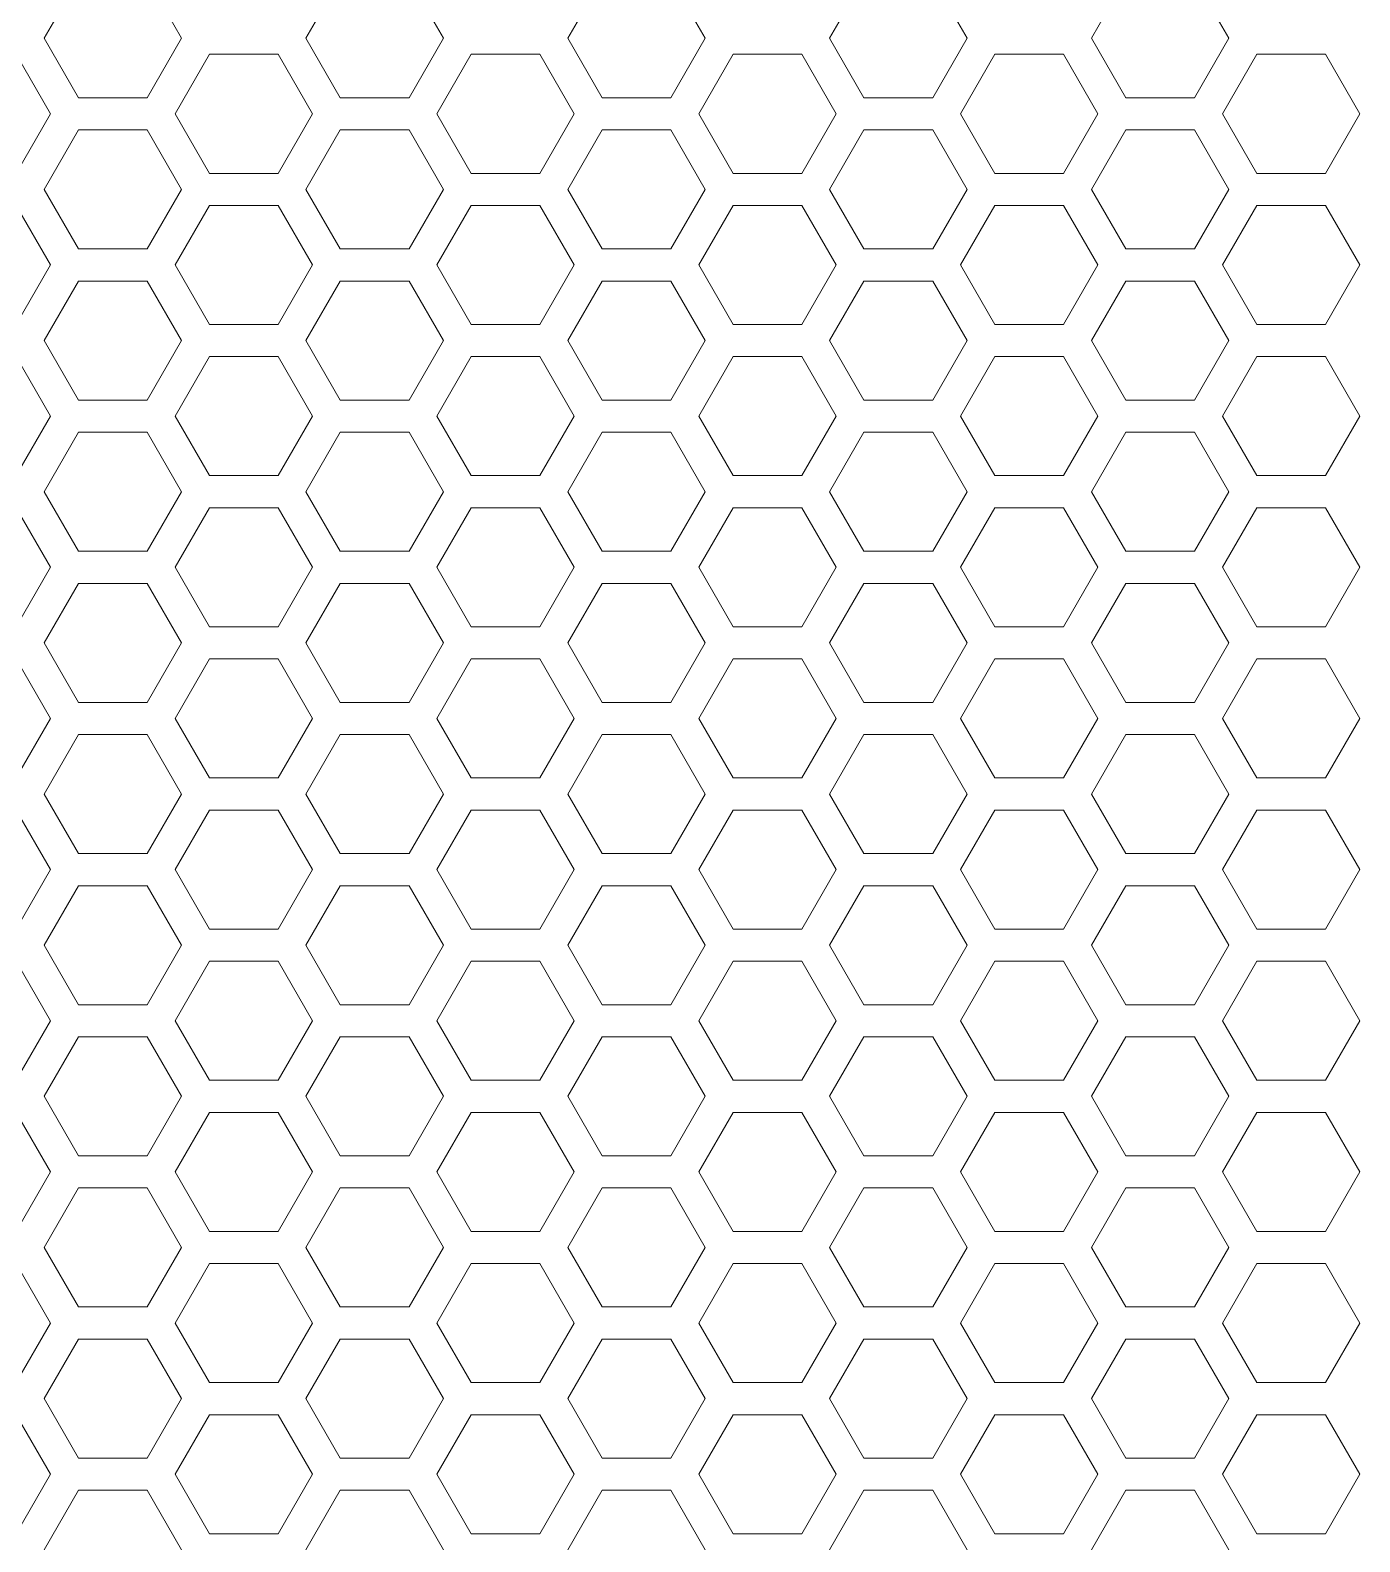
# Model space of a CAD drawing. Header units: millimetres. Extents: x 0 to 140, y -17 to 195.
# Drawn here: x 72.73 to 77.99, y 23.24 to 29.23 of the extents above; entities that cross this region are included whole.
import ezdxf

# ---------------------------------------------------------------- set-up
doc = ezdxf.new("R2010")
doc.units = ezdxf.units.MM
doc.layers.add('4203-42785_1_0', color=7, linetype='Continuous')

# ---------------------------------------------------------------- blocks, each defined once
blk = doc.blocks.new('a')
at = {"layer": '4203-42785_1_0', "color": 0, "linetype": 'ByBlock', "lineweight": 9}
for p, q in [((1512.6191, 367.1365), (1512.5124, 366.9516)), ((1512.9393, 366.9516), (1512.8325, 367.1365)), ((1513.4323, 367.1365), (1513.3256, 366.9516)), ((1513.7524, 366.9516), (1513.6457, 367.1365)), ((1514.2456, 367.1365), (1514.1389, 366.9516)), ((1514.5657, 366.9516), (1514.459, 367.1365)), ((1515.0588, 367.1365), (1514.9521, 366.9516)), ((1515.379, 366.9516), (1515.2723, 367.1365)), ((1515.8721, 367.1365), (1515.7654, 366.9516)), ((1516.1923, 366.9516), (1516.0855, 367.1365)), ((1512.5124, 366.9516), (1512.6191, 366.7668)), ((1512.8325, 366.7668), (1512.9393, 366.9516)), ((1513.3256, 366.9516), (1513.4323, 366.7668)), ((1513.6457, 366.7668), (1513.7524, 366.9516)), ((1514.1389, 366.9516), (1514.2456, 366.7668)), ((1514.459, 366.7668), (1514.5657, 366.9516)), ((1514.9521, 366.9516), (1515.0588, 366.7668)), ((1515.2723, 366.7668), (1515.379, 366.9516)), ((1515.7654, 366.9516), (1515.8721, 366.7668)), ((1516.0855, 366.7668), (1516.1923, 366.9516)), ((1512.5326, 366.7168), (1512.4259, 366.9017)), ((1513.0257, 366.9017), (1512.919, 366.7168)), ((1513.2391, 366.9017), (1513.0257, 366.9017)), ((1513.3458, 366.7168), (1513.2391, 366.9017)), ((1513.8389, 366.9017), (1513.7322, 366.7168)), ((1514.0523, 366.9017), (1513.8389, 366.9017)), ((1514.1591, 366.7168), (1514.0523, 366.9017)), ((1514.6522, 366.9017), (1514.5455, 366.7168)), ((1514.8656, 366.9017), (1514.6522, 366.9017)), ((1514.9724, 366.7168), (1514.8656, 366.9017)), ((1515.4655, 366.9017), (1515.3587, 366.7168)), ((1515.6789, 366.9017), (1515.4655, 366.9017)), ((1515.7856, 366.7168), (1515.6789, 366.9017)), ((1516.2788, 366.9017), (1516.1721, 366.7168)), ((1516.4922, 366.9017), (1516.2788, 366.9017)), ((1516.5989, 366.7168), (1516.4922, 366.9017)), ((1512.6191, 366.7668), (1512.8325, 366.7668)), ((1513.4323, 366.7668), (1513.6457, 366.7668)), ((1514.2456, 366.7668), (1514.459, 366.7668)), ((1515.0588, 366.7668), (1515.2723, 366.7668)), ((1515.8721, 366.7668), (1516.0855, 366.7668)), ((1512.4259, 366.532), (1512.5326, 366.7168)), ((1512.919, 366.7168), (1513.0257, 366.532)), ((1513.2391, 366.532), (1513.3458, 366.7168)), ((1513.7322, 366.7168), (1513.8389, 366.532)), ((1514.0523, 366.532), (1514.1591, 366.7168)), ((1514.5455, 366.7168), (1514.6522, 366.532)), ((1514.8656, 366.532), (1514.9724, 366.7168)), ((1515.3587, 366.7168), (1515.4655, 366.532)), ((1515.6789, 366.532), (1515.7856, 366.7168)), ((1516.1721, 366.7168), (1516.2788, 366.532)), ((1516.4922, 366.532), (1516.5989, 366.7168)), ((1512.6191, 366.6669), (1512.5124, 366.4821)), ((1512.8325, 366.6669), (1512.6191, 366.6669)), ((1512.9393, 366.4821), (1512.8325, 366.6669)), ((1513.4323, 366.6669), (1513.3256, 366.4821)), ((1513.6457, 366.6669), (1513.4323, 366.6669)), ((1513.7524, 366.4821), (1513.6457, 366.6669)), ((1514.2456, 366.6669), (1514.1389, 366.4821)), ((1514.459, 366.6669), (1514.2456, 366.6669)), ((1514.5657, 366.4821), (1514.459, 366.6669)), ((1515.0588, 366.6669), (1514.9521, 366.4821)), ((1515.2723, 366.6669), (1515.0588, 366.6669)), ((1515.379, 366.4821), (1515.2723, 366.6669)), ((1515.8721, 366.6669), (1515.7654, 366.4821)), ((1516.0855, 366.6669), (1515.8721, 366.6669)), ((1516.1923, 366.4821), (1516.0855, 366.6669)), ((1513.0257, 366.532), (1513.2391, 366.532)), ((1513.8389, 366.532), (1514.0523, 366.532)), ((1514.6522, 366.532), (1514.8656, 366.532)), ((1515.4655, 366.532), (1515.6789, 366.532)), ((1516.2788, 366.532), (1516.4922, 366.532)), ((1512.5124, 366.4821), (1512.6191, 366.2972)), ((1512.8325, 366.2972), (1512.9393, 366.4821)), ((1513.3256, 366.4821), (1513.4323, 366.2972)), ((1513.6457, 366.2972), (1513.7524, 366.4821)), ((1514.1389, 366.4821), (1514.2456, 366.2972)), ((1514.459, 366.2972), (1514.5657, 366.4821)), ((1514.9521, 366.4821), (1515.0588, 366.2972)), ((1515.2723, 366.2972), (1515.379, 366.4821)), ((1515.7654, 366.4821), (1515.8721, 366.2972)), ((1516.0855, 366.2972), (1516.1923, 366.4821)), ((1512.5326, 366.2473), (1512.4259, 366.4322)), ((1513.0257, 366.4322), (1512.919, 366.2473)), ((1513.2391, 366.4322), (1513.0257, 366.4322)), ((1513.3458, 366.2473), (1513.2391, 366.4322)), ((1513.8389, 366.4322), (1513.7322, 366.2473)), ((1514.0523, 366.4322), (1513.8389, 366.4322)), ((1514.1591, 366.2473), (1514.0523, 366.4322)), ((1514.6522, 366.4322), (1514.5455, 366.2473)), ((1514.8656, 366.4322), (1514.6522, 366.4322)), ((1514.9724, 366.2473), (1514.8656, 366.4322)), ((1515.4655, 366.4322), (1515.3587, 366.2473)), ((1515.6789, 366.4322), (1515.4655, 366.4322)), ((1515.7856, 366.2473), (1515.6789, 366.4322)), ((1516.2788, 366.4322), (1516.1721, 366.2473)), ((1516.4922, 366.4322), (1516.2788, 366.4322)), ((1516.5989, 366.2473), (1516.4922, 366.4322)), ((1512.6191, 366.2972), (1512.8325, 366.2972)), ((1513.4323, 366.2972), (1513.6457, 366.2972)), ((1514.2456, 366.2972), (1514.459, 366.2972)), ((1515.0588, 366.2972), (1515.2723, 366.2972)), ((1515.8721, 366.2972), (1516.0855, 366.2972)), ((1512.4259, 366.0624), (1512.5326, 366.2473)), ((1512.919, 366.2473), (1513.0257, 366.0624)), ((1513.2391, 366.0624), (1513.3458, 366.2473)), ((1513.7322, 366.2473), (1513.8389, 366.0624)), ((1514.0523, 366.0624), (1514.1591, 366.2473)), ((1514.5455, 366.2473), (1514.6522, 366.0624)), ((1514.8656, 366.0624), (1514.9724, 366.2473)), ((1515.3587, 366.2473), (1515.4655, 366.0624)), ((1515.6789, 366.0624), (1515.7856, 366.2473)), ((1516.1721, 366.2473), (1516.2788, 366.0624)), ((1516.4922, 366.0624), (1516.5989, 366.2473)), ((1512.6191, 366.1974), (1512.5124, 366.0125)), ((1512.8325, 366.1974), (1512.6191, 366.1974)), ((1512.9393, 366.0125), (1512.8325, 366.1974)), ((1513.4323, 366.1974), (1513.3256, 366.0125)), ((1513.6457, 366.1974), (1513.4323, 366.1974)), ((1513.7524, 366.0125), (1513.6457, 366.1974)), ((1514.2456, 366.1974), (1514.1389, 366.0125)), ((1514.459, 366.1974), (1514.2456, 366.1974)), ((1514.5657, 366.0125), (1514.459, 366.1974)), ((1515.0588, 366.1974), (1514.9521, 366.0125)), ((1515.2723, 366.1974), (1515.0588, 366.1974)), ((1515.379, 366.0125), (1515.2723, 366.1974)), ((1515.8721, 366.1974), (1515.7654, 366.0125)), ((1516.0855, 366.1974), (1515.8721, 366.1974)), ((1516.1923, 366.0125), (1516.0855, 366.1974)), ((1513.0257, 366.0624), (1513.2391, 366.0624)), ((1513.8389, 366.0624), (1514.0523, 366.0624)), ((1514.6522, 366.0624), (1514.8656, 366.0624)), ((1515.4655, 366.0624), (1515.6789, 366.0624)), ((1516.2788, 366.0624), (1516.4922, 366.0624)), ((1512.5124, 366.0125), (1512.6191, 365.8277)), ((1512.8325, 365.8277), (1512.9393, 366.0125)), ((1513.3256, 366.0125), (1513.4323, 365.8277)), ((1513.6457, 365.8277), (1513.7524, 366.0125)), ((1514.1389, 366.0125), (1514.2456, 365.8277)), ((1514.459, 365.8277), (1514.5657, 366.0125)), ((1514.9521, 366.0125), (1515.0588, 365.8277)), ((1515.2723, 365.8277), (1515.379, 366.0125)), ((1515.7654, 366.0125), (1515.8721, 365.8277)), ((1516.0855, 365.8277), (1516.1923, 366.0125)), ((1512.5326, 365.7778), (1512.4259, 365.9626)), ((1513.0257, 365.9626), (1512.919, 365.7778)), ((1513.2391, 365.9626), (1513.0257, 365.9626)), ((1513.3458, 365.7778), (1513.2391, 365.9626)), ((1513.8389, 365.9626), (1513.7322, 365.7778)), ((1514.0523, 365.9626), (1513.8389, 365.9626)), ((1514.1591, 365.7778), (1514.0523, 365.9626)), ((1514.6522, 365.9626), (1514.5455, 365.7778)), ((1514.8656, 365.9626), (1514.6522, 365.9626)), ((1514.9724, 365.7778), (1514.8656, 365.9626)), ((1515.4655, 365.9626), (1515.3587, 365.7778)), ((1515.6789, 365.9626), (1515.4655, 365.9626)), ((1515.7856, 365.7778), (1515.6789, 365.9626)), ((1516.2788, 365.9626), (1516.1721, 365.7778)), ((1516.4922, 365.9626), (1516.2788, 365.9626)), ((1516.5989, 365.7778), (1516.4922, 365.9626)), ((1512.6191, 365.8277), (1512.8325, 365.8277)), ((1513.4323, 365.8277), (1513.6457, 365.8277)), ((1514.2456, 365.8277), (1514.459, 365.8277)), ((1515.0588, 365.8277), (1515.2723, 365.8277)), ((1515.8721, 365.8277), (1516.0855, 365.8277)), ((1512.4259, 365.5929), (1512.5326, 365.7778)), ((1512.919, 365.7778), (1513.0257, 365.5929)), ((1513.2391, 365.5929), (1513.3458, 365.7778)), ((1513.7322, 365.7778), (1513.8389, 365.5929)), ((1514.0523, 365.5929), (1514.1591, 365.7778)), ((1514.5455, 365.7778), (1514.6522, 365.5929)), ((1514.8656, 365.5929), (1514.9724, 365.7778)), ((1515.3587, 365.7778), (1515.4655, 365.5929)), ((1515.6789, 365.5929), (1515.7856, 365.7778)), ((1516.1721, 365.7778), (1516.2788, 365.5929)), ((1516.4922, 365.5929), (1516.5989, 365.7778)), ((1512.6191, 365.7278), (1512.5124, 365.543)), ((1512.8325, 365.7278), (1512.6191, 365.7278)), ((1512.9393, 365.543), (1512.8325, 365.7278)), ((1513.4323, 365.7278), (1513.3256, 365.543)), ((1513.6457, 365.7278), (1513.4323, 365.7278)), ((1513.7524, 365.543), (1513.6457, 365.7278)), ((1514.2456, 365.7278), (1514.1389, 365.543)), ((1514.459, 365.7278), (1514.2456, 365.7278)), ((1514.5657, 365.543), (1514.459, 365.7278)), ((1515.0588, 365.7278), (1514.9521, 365.543)), ((1515.2723, 365.7278), (1515.0588, 365.7278)), ((1515.379, 365.543), (1515.2723, 365.7278)), ((1515.8721, 365.7278), (1515.7654, 365.543)), ((1516.0855, 365.7278), (1515.8721, 365.7278)), ((1516.1923, 365.543), (1516.0855, 365.7278)), ((1513.0257, 365.5929), (1513.2391, 365.5929)), ((1513.8389, 365.5929), (1514.0523, 365.5929)), ((1514.6522, 365.5929), (1514.8656, 365.5929)), ((1515.4655, 365.5929), (1515.6789, 365.5929)), ((1516.2788, 365.5929), (1516.4922, 365.5929)), ((1512.5124, 365.543), (1512.6191, 365.3581)), ((1512.8325, 365.3581), (1512.9393, 365.543)), ((1513.3256, 365.543), (1513.4323, 365.3581)), ((1513.6457, 365.3581), (1513.7524, 365.543)), ((1514.1389, 365.543), (1514.2456, 365.3581)), ((1514.459, 365.3581), (1514.5657, 365.543)), ((1514.9521, 365.543), (1515.0588, 365.3581)), ((1515.2723, 365.3581), (1515.379, 365.543)), ((1515.7654, 365.543), (1515.8721, 365.3581)), ((1516.0855, 365.3581), (1516.1923, 365.543)), ((1512.5326, 365.3082), (1512.4259, 365.4931)), ((1513.0257, 365.4931), (1512.919, 365.3082)), ((1513.2391, 365.4931), (1513.0257, 365.4931)), ((1513.3458, 365.3082), (1513.2391, 365.4931)), ((1513.8389, 365.4931), (1513.7322, 365.3082)), ((1514.0523, 365.4931), (1513.8389, 365.4931)), ((1514.1591, 365.3082), (1514.0523, 365.4931)), ((1514.6522, 365.4931), (1514.5455, 365.3082)), ((1514.8656, 365.4931), (1514.6522, 365.4931)), ((1514.9724, 365.3082), (1514.8656, 365.4931)), ((1515.4655, 365.4931), (1515.3587, 365.3082)), ((1515.6789, 365.4931), (1515.4655, 365.4931)), ((1515.7856, 365.3082), (1515.6789, 365.4931)), ((1516.2788, 365.4931), (1516.1721, 365.3082)), ((1516.4922, 365.4931), (1516.2788, 365.4931)), ((1516.5989, 365.3082), (1516.4922, 365.4931)), ((1512.6191, 365.3581), (1512.8325, 365.3581)), ((1513.4323, 365.3581), (1513.6457, 365.3581)), ((1514.2456, 365.3581), (1514.459, 365.3581)), ((1515.0588, 365.3581), (1515.2723, 365.3581)), ((1515.8721, 365.3581), (1516.0855, 365.3581)), ((1512.4259, 365.1233), (1512.5326, 365.3082)), ((1512.919, 365.3082), (1513.0257, 365.1233)), ((1513.2391, 365.1233), (1513.3458, 365.3082)), ((1513.7322, 365.3082), (1513.8389, 365.1233)), ((1514.0523, 365.1233), (1514.1591, 365.3082)), ((1514.5455, 365.3082), (1514.6522, 365.1233)), ((1514.8656, 365.1233), (1514.9724, 365.3082)), ((1515.3587, 365.3082), (1515.4655, 365.1233)), ((1515.6789, 365.1233), (1515.7856, 365.3082)), ((1516.1721, 365.3082), (1516.2788, 365.1233)), ((1516.4922, 365.1233), (1516.5989, 365.3082)), ((1512.6191, 365.2583), (1512.5124, 365.0734)), ((1512.8325, 365.2583), (1512.6191, 365.2583)), ((1512.9393, 365.0734), (1512.8325, 365.2583)), ((1513.4323, 365.2583), (1513.3256, 365.0734)), ((1513.6457, 365.2583), (1513.4323, 365.2583)), ((1513.7524, 365.0734), (1513.6457, 365.2583)), ((1514.2456, 365.2583), (1514.1389, 365.0734)), ((1514.459, 365.2583), (1514.2456, 365.2583)), ((1514.5657, 365.0734), (1514.459, 365.2583)), ((1515.0588, 365.2583), (1514.9521, 365.0734)), ((1515.2723, 365.2583), (1515.0588, 365.2583)), ((1515.379, 365.0734), (1515.2723, 365.2583)), ((1515.8721, 365.2583), (1515.7654, 365.0734)), ((1516.0855, 365.2583), (1515.8721, 365.2583)), ((1516.1923, 365.0734), (1516.0855, 365.2583)), ((1513.0257, 365.1233), (1513.2391, 365.1233)), ((1513.8389, 365.1233), (1514.0523, 365.1233)), ((1514.6522, 365.1233), (1514.8656, 365.1233)), ((1515.4655, 365.1233), (1515.6789, 365.1233)), ((1516.2788, 365.1233), (1516.4922, 365.1233)), ((1512.5124, 365.0734), (1512.6191, 364.8886)), ((1512.8325, 364.8886), (1512.9393, 365.0734)), ((1513.3256, 365.0734), (1513.4323, 364.8886)), ((1513.6457, 364.8886), (1513.7524, 365.0734)), ((1514.1389, 365.0734), (1514.2456, 364.8886)), ((1514.459, 364.8886), (1514.5657, 365.0734)), ((1514.9521, 365.0734), (1515.0588, 364.8886)), ((1515.2723, 364.8886), (1515.379, 365.0734)), ((1515.7654, 365.0734), (1515.8721, 364.8886)), ((1516.0855, 364.8886), (1516.1923, 365.0734)), ((1512.5326, 364.8387), (1512.4259, 365.0235)), ((1513.0257, 365.0235), (1512.919, 364.8387)), ((1513.2391, 365.0235), (1513.0257, 365.0235)), ((1513.3458, 364.8387), (1513.2391, 365.0235)), ((1513.8389, 365.0235), (1513.7322, 364.8387)), ((1514.0523, 365.0235), (1513.8389, 365.0235)), ((1514.1591, 364.8387), (1514.0523, 365.0235)), ((1514.6522, 365.0235), (1514.5455, 364.8387)), ((1514.8656, 365.0235), (1514.6522, 365.0235)), ((1514.9724, 364.8387), (1514.8656, 365.0235)), ((1515.4655, 365.0235), (1515.3587, 364.8387)), ((1515.6789, 365.0235), (1515.4655, 365.0235)), ((1515.7856, 364.8387), (1515.6789, 365.0235)), ((1516.2788, 365.0235), (1516.1721, 364.8387)), ((1516.4922, 365.0235), (1516.2788, 365.0235)), ((1516.5989, 364.8387), (1516.4922, 365.0235)), ((1512.6191, 364.8886), (1512.8325, 364.8886)), ((1513.4323, 364.8886), (1513.6457, 364.8886)), ((1514.2456, 364.8886), (1514.459, 364.8886)), ((1515.0588, 364.8886), (1515.2723, 364.8886)), ((1515.8721, 364.8886), (1516.0855, 364.8886)), ((1512.4259, 364.6538), (1512.5326, 364.8387)), ((1512.919, 364.8387), (1513.0257, 364.6538)), ((1513.2391, 364.6538), (1513.3458, 364.8387)), ((1513.7322, 364.8387), (1513.8389, 364.6538)), ((1514.0523, 364.6538), (1514.1591, 364.8387)), ((1514.5455, 364.8387), (1514.6522, 364.6538)), ((1514.8656, 364.6538), (1514.9724, 364.8387)), ((1515.3587, 364.8387), (1515.4655, 364.6538)), ((1515.6789, 364.6538), (1515.7856, 364.8387)), ((1516.1721, 364.8387), (1516.2788, 364.6538)), ((1516.4922, 364.6538), (1516.5989, 364.8387)), ((1512.6191, 364.7888), (1512.5124, 364.6039)), ((1512.8325, 364.7888), (1512.6191, 364.7888)), ((1512.9393, 364.6039), (1512.8325, 364.7888)), ((1513.4323, 364.7888), (1513.3256, 364.6039)), ((1513.6457, 364.7888), (1513.4323, 364.7888)), ((1513.7524, 364.6039), (1513.6457, 364.7888)), ((1514.2456, 364.7888), (1514.1389, 364.6039)), ((1514.459, 364.7888), (1514.2456, 364.7888)), ((1514.5657, 364.6039), (1514.459, 364.7888)), ((1515.0588, 364.7888), (1514.9521, 364.6039)), ((1515.2723, 364.7888), (1515.0588, 364.7888)), ((1515.379, 364.6039), (1515.2723, 364.7888)), ((1515.8721, 364.7888), (1515.7654, 364.6039)), ((1516.0855, 364.7888), (1515.8721, 364.7888)), ((1516.1923, 364.6039), (1516.0855, 364.7888)), ((1513.0257, 364.6538), (1513.2391, 364.6538)), ((1513.8389, 364.6538), (1514.0523, 364.6538)), ((1514.6522, 364.6538), (1514.8656, 364.6538)), ((1515.4655, 364.6538), (1515.6789, 364.6538)), ((1516.2788, 364.6538), (1516.4922, 364.6538)), ((1512.5124, 364.6039), (1512.6191, 364.419)), ((1512.8325, 364.419), (1512.9393, 364.6039)), ((1513.3256, 364.6039), (1513.4323, 364.419)), ((1513.6457, 364.419), (1513.7524, 364.6039)), ((1514.1389, 364.6039), (1514.2456, 364.419)), ((1514.459, 364.419), (1514.5657, 364.6039)), ((1514.9521, 364.6039), (1515.0588, 364.419)), ((1515.2723, 364.419), (1515.379, 364.6039)), ((1515.7654, 364.6039), (1515.8721, 364.419)), ((1516.0855, 364.419), (1516.1923, 364.6039)), ((1512.5326, 364.3691), (1512.4259, 364.554)), ((1513.0257, 364.554), (1512.919, 364.3691)), ((1513.2391, 364.554), (1513.0257, 364.554)), ((1513.3458, 364.3691), (1513.2391, 364.554)), ((1513.8389, 364.554), (1513.7322, 364.3691)), ((1514.0523, 364.554), (1513.8389, 364.554)), ((1514.1591, 364.3691), (1514.0523, 364.554)), ((1514.6522, 364.554), (1514.5455, 364.3691)), ((1514.8656, 364.554), (1514.6522, 364.554)), ((1514.9724, 364.3691), (1514.8656, 364.554)), ((1515.4655, 364.554), (1515.3587, 364.3691)), ((1515.6789, 364.554), (1515.4655, 364.554)), ((1515.7856, 364.3691), (1515.6789, 364.554)), ((1516.2788, 364.554), (1516.1721, 364.3691)), ((1516.4922, 364.554), (1516.2788, 364.554)), ((1516.5989, 364.3691), (1516.4922, 364.554)), ((1512.6191, 364.419), (1512.8325, 364.419)), ((1513.4323, 364.419), (1513.6457, 364.419)), ((1514.2456, 364.419), (1514.459, 364.419)), ((1515.0588, 364.419), (1515.2723, 364.419)), ((1515.8721, 364.419), (1516.0855, 364.419)), ((1512.4259, 364.1843), (1512.5326, 364.3691)), ((1512.919, 364.3691), (1513.0257, 364.1843)), ((1513.2391, 364.1843), (1513.3458, 364.3691)), ((1513.7322, 364.3691), (1513.8389, 364.1843)), ((1514.0523, 364.1843), (1514.1591, 364.3691)), ((1514.5455, 364.3691), (1514.6522, 364.1843)), ((1514.8656, 364.1843), (1514.9724, 364.3691)), ((1515.3587, 364.3691), (1515.4655, 364.1843)), ((1515.6789, 364.1843), (1515.7856, 364.3691)), ((1516.1721, 364.3691), (1516.2788, 364.1843)), ((1516.4922, 364.1843), (1516.5989, 364.3691)), ((1512.6191, 364.3192), (1512.5124, 364.1344)), ((1512.8325, 364.3192), (1512.6191, 364.3192)), ((1512.9393, 364.1344), (1512.8325, 364.3192)), ((1513.4323, 364.3192), (1513.3256, 364.1344)), ((1513.6457, 364.3192), (1513.4323, 364.3192)), ((1513.7524, 364.1344), (1513.6457, 364.3192)), ((1514.2456, 364.3192), (1514.1389, 364.1344)), ((1514.459, 364.3192), (1514.2456, 364.3192)), ((1514.5657, 364.1344), (1514.459, 364.3192)), ((1515.0588, 364.3192), (1514.9521, 364.1344)), ((1515.2723, 364.3192), (1515.0588, 364.3192)), ((1515.379, 364.1344), (1515.2723, 364.3192)), ((1515.8721, 364.3192), (1515.7654, 364.1344)), ((1516.0855, 364.3192), (1515.8721, 364.3192)), ((1516.1923, 364.1344), (1516.0855, 364.3192)), ((1513.0257, 364.1843), (1513.2391, 364.1843)), ((1513.8389, 364.1843), (1514.0523, 364.1843)), ((1514.6522, 364.1843), (1514.8656, 364.1843)), ((1515.4655, 364.1843), (1515.6789, 364.1843)), ((1516.2788, 364.1843), (1516.4922, 364.1843)), ((1512.5124, 364.1344), (1512.6191, 363.9495)), ((1512.8325, 363.9495), (1512.9393, 364.1344)), ((1513.3256, 364.1344), (1513.4323, 363.9495)), ((1513.6457, 363.9495), (1513.7524, 364.1344)), ((1514.1389, 364.1344), (1514.2456, 363.9495)), ((1514.459, 363.9495), (1514.5657, 364.1344)), ((1514.9521, 364.1344), (1515.0588, 363.9495)), ((1515.2723, 363.9495), (1515.379, 364.1344)), ((1515.7654, 364.1344), (1515.8721, 363.9495)), ((1516.0855, 363.9495), (1516.1923, 364.1344)), ((1512.5326, 363.8996), (1512.4259, 364.0844)), ((1513.0257, 364.0844), (1512.919, 363.8996)), ((1513.2391, 364.0844), (1513.0257, 364.0844)), ((1513.3458, 363.8996), (1513.2391, 364.0844)), ((1513.8389, 364.0844), (1513.7322, 363.8996)), ((1514.0523, 364.0844), (1513.8389, 364.0844)), ((1514.1591, 363.8996), (1514.0523, 364.0844)), ((1514.6522, 364.0844), (1514.5455, 363.8996)), ((1514.8656, 364.0844), (1514.6522, 364.0844)), ((1514.9724, 363.8996), (1514.8656, 364.0844)), ((1515.4655, 364.0844), (1515.3587, 363.8996)), ((1515.6789, 364.0844), (1515.4655, 364.0844)), ((1515.7856, 363.8996), (1515.6789, 364.0844)), ((1516.2788, 364.0844), (1516.1721, 363.8996)), ((1516.4922, 364.0844), (1516.2788, 364.0844)), ((1516.5989, 363.8996), (1516.4922, 364.0844)), ((1512.6191, 363.9495), (1512.8325, 363.9495)), ((1513.4323, 363.9495), (1513.6457, 363.9495)), ((1514.2456, 363.9495), (1514.459, 363.9495)), ((1515.0588, 363.9495), (1515.2723, 363.9495)), ((1515.8721, 363.9495), (1516.0855, 363.9495)), ((1512.4259, 363.7147), (1512.5326, 363.8996)), ((1512.919, 363.8996), (1513.0257, 363.7147)), ((1513.2391, 363.7147), (1513.3458, 363.8996)), ((1513.7322, 363.8996), (1513.8389, 363.7147)), ((1514.0523, 363.7147), (1514.1591, 363.8996)), ((1514.5455, 363.8996), (1514.6522, 363.7147)), ((1514.8656, 363.7147), (1514.9724, 363.8996)), ((1515.3587, 363.8996), (1515.4655, 363.7147)), ((1515.6789, 363.7147), (1515.7856, 363.8996)), ((1516.1721, 363.8996), (1516.2788, 363.7147)), ((1516.4922, 363.7147), (1516.5989, 363.8996)), ((1512.6191, 363.8497), (1512.5124, 363.6648)), ((1512.8325, 363.8497), (1512.6191, 363.8497)), ((1512.9393, 363.6648), (1512.8325, 363.8497)), ((1513.4323, 363.8497), (1513.3256, 363.6648)), ((1513.6457, 363.8497), (1513.4323, 363.8497)), ((1513.7524, 363.6648), (1513.6457, 363.8497)), ((1514.2456, 363.8497), (1514.1389, 363.6648)), ((1514.459, 363.8497), (1514.2456, 363.8497)), ((1514.5657, 363.6648), (1514.459, 363.8497)), ((1515.0588, 363.8497), (1514.9521, 363.6648)), ((1515.2723, 363.8497), (1515.0588, 363.8497)), ((1515.379, 363.6648), (1515.2723, 363.8497)), ((1515.8721, 363.8497), (1515.7654, 363.6648)), ((1516.0855, 363.8497), (1515.8721, 363.8497)), ((1516.1923, 363.6648), (1516.0855, 363.8497)), ((1513.0257, 363.7147), (1513.2391, 363.7147)), ((1513.8389, 363.7147), (1514.0523, 363.7147)), ((1514.6522, 363.7147), (1514.8656, 363.7147)), ((1515.4655, 363.7147), (1515.6789, 363.7147)), ((1516.2788, 363.7147), (1516.4922, 363.7147)), ((1512.5124, 363.6648), (1512.6191, 363.4799)), ((1512.8325, 363.4799), (1512.9393, 363.6648)), ((1513.3256, 363.6648), (1513.4323, 363.4799)), ((1513.6457, 363.4799), (1513.7524, 363.6648)), ((1514.1389, 363.6648), (1514.2456, 363.4799)), ((1514.459, 363.4799), (1514.5657, 363.6648)), ((1514.9521, 363.6648), (1515.0588, 363.4799)), ((1515.2723, 363.4799), (1515.379, 363.6648)), ((1515.7654, 363.6648), (1515.8721, 363.4799)), ((1516.0855, 363.4799), (1516.1923, 363.6648)), ((1512.5326, 363.43), (1512.4259, 363.6149)), ((1513.0257, 363.6149), (1512.919, 363.43)), ((1513.2391, 363.6149), (1513.0257, 363.6149)), ((1513.3458, 363.43), (1513.2391, 363.6149)), ((1513.8389, 363.6149), (1513.7322, 363.43)), ((1514.0523, 363.6149), (1513.8389, 363.6149)), ((1514.1591, 363.43), (1514.0523, 363.6149)), ((1514.6522, 363.6149), (1514.5455, 363.43)), ((1514.8656, 363.6149), (1514.6522, 363.6149)), ((1514.9724, 363.43), (1514.8656, 363.6149)), ((1515.4655, 363.6149), (1515.3587, 363.43)), ((1515.6789, 363.6149), (1515.4655, 363.6149)), ((1515.7856, 363.43), (1515.6789, 363.6149)), ((1516.2788, 363.6149), (1516.1721, 363.43)), ((1516.4922, 363.6149), (1516.2788, 363.6149)), ((1516.5989, 363.43), (1516.4922, 363.6149)), ((1512.6191, 363.4799), (1512.8325, 363.4799)), ((1513.4323, 363.4799), (1513.6457, 363.4799)), ((1514.2456, 363.4799), (1514.459, 363.4799)), ((1515.0588, 363.4799), (1515.2723, 363.4799)), ((1515.8721, 363.4799), (1516.0855, 363.4799)), ((1512.4259, 363.2452), (1512.5326, 363.43)), ((1512.919, 363.43), (1513.0257, 363.2452)), ((1513.2391, 363.2452), (1513.3458, 363.43)), ((1513.7322, 363.43), (1513.8389, 363.2452)), ((1514.0523, 363.2452), (1514.1591, 363.43)), ((1514.5455, 363.43), (1514.6522, 363.2452)), ((1514.8656, 363.2452), (1514.9724, 363.43)), ((1515.3587, 363.43), (1515.4655, 363.2452)), ((1515.6789, 363.2452), (1515.7856, 363.43)), ((1516.1721, 363.43), (1516.2788, 363.2452)), ((1516.4922, 363.2452), (1516.5989, 363.43)), ((1512.6191, 363.3801), (1512.5124, 363.1953)), ((1512.8325, 363.3801), (1512.6191, 363.3801)), ((1512.9393, 363.1953), (1512.8325, 363.3801)), ((1513.4323, 363.3801), (1513.3256, 363.1953)), ((1513.6457, 363.3801), (1513.4323, 363.3801)), ((1513.7524, 363.1953), (1513.6457, 363.3801)), ((1514.2456, 363.3801), (1514.1389, 363.1953)), ((1514.459, 363.3801), (1514.2456, 363.3801)), ((1514.5657, 363.1953), (1514.459, 363.3801)), ((1515.0588, 363.3801), (1514.9521, 363.1953)), ((1515.2723, 363.3801), (1515.0588, 363.3801)), ((1515.379, 363.1953), (1515.2723, 363.3801)), ((1515.8721, 363.3801), (1515.7654, 363.1953)), ((1516.0855, 363.3801), (1515.8721, 363.3801)), ((1516.1923, 363.1953), (1516.0855, 363.3801)), ((1513.0257, 363.2452), (1513.2391, 363.2452)), ((1513.8389, 363.2452), (1514.0523, 363.2452)), ((1514.6522, 363.2452), (1514.8656, 363.2452)), ((1515.4655, 363.2452), (1515.6789, 363.2452)), ((1516.2788, 363.2452), (1516.4922, 363.2452)), ((1512.5124, 363.1953), (1512.6191, 363.0104)), ((1512.8325, 363.0104), (1512.9393, 363.1953)), ((1513.3256, 363.1953), (1513.4323, 363.0104)), ((1513.6457, 363.0104), (1513.7524, 363.1953)), ((1514.1389, 363.1953), (1514.2456, 363.0104)), ((1514.459, 363.0104), (1514.5657, 363.1953)), ((1514.9521, 363.1953), (1515.0588, 363.0104)), ((1515.2723, 363.0104), (1515.379, 363.1953)), ((1515.7654, 363.1953), (1515.8721, 363.0104)), ((1516.0855, 363.0104), (1516.1923, 363.1953)), ((1512.5326, 362.9605), (1512.4259, 363.1454)), ((1513.0257, 363.1454), (1512.919, 362.9605)), ((1513.2391, 363.1454), (1513.0257, 363.1454)), ((1513.3458, 362.9605), (1513.2391, 363.1454)), ((1513.8389, 363.1454), (1513.7322, 362.9605)), ((1514.0523, 363.1454), (1513.8389, 363.1454)), ((1514.1591, 362.9605), (1514.0523, 363.1454)), ((1514.6522, 363.1454), (1514.5455, 362.9605)), ((1514.8656, 363.1454), (1514.6522, 363.1454)), ((1514.9724, 362.9605), (1514.8656, 363.1454)), ((1515.4655, 363.1454), (1515.3587, 362.9605)), ((1515.6789, 363.1454), (1515.4655, 363.1454)), ((1515.7856, 362.9605), (1515.6789, 363.1454)), ((1516.2788, 363.1454), (1516.1721, 362.9605)), ((1516.4922, 363.1454), (1516.2788, 363.1454)), ((1516.5989, 362.9605), (1516.4922, 363.1454)), ((1512.6191, 363.0104), (1512.8325, 363.0104)), ((1513.4323, 363.0104), (1513.6457, 363.0104)), ((1514.2456, 363.0104), (1514.459, 363.0104)), ((1515.0588, 363.0104), (1515.2723, 363.0104)), ((1515.8721, 363.0104), (1516.0855, 363.0104)), ((1512.4259, 362.7756), (1512.5326, 362.9605)), ((1512.919, 362.9605), (1513.0257, 362.7756)), ((1513.2391, 362.7756), (1513.3458, 362.9605)), ((1513.7322, 362.9605), (1513.8389, 362.7756)), ((1514.0523, 362.7756), (1514.1591, 362.9605)), ((1514.5455, 362.9605), (1514.6522, 362.7756)), ((1514.8656, 362.7756), (1514.9724, 362.9605)), ((1515.3587, 362.9605), (1515.4655, 362.7756)), ((1515.6789, 362.7756), (1515.7856, 362.9605)), ((1516.1721, 362.9605), (1516.2788, 362.7756)), ((1516.4922, 362.7756), (1516.5989, 362.9605)), ((1512.6191, 362.9106), (1512.5124, 362.7257)), ((1512.8325, 362.9106), (1512.6191, 362.9106)), ((1512.9393, 362.7257), (1512.8325, 362.9106)), ((1513.4323, 362.9106), (1513.3256, 362.7257)), ((1513.6457, 362.9106), (1513.4323, 362.9106)), ((1513.7524, 362.7257), (1513.6457, 362.9106)), ((1514.2456, 362.9106), (1514.1389, 362.7257)), ((1514.459, 362.9106), (1514.2456, 362.9106)), ((1514.5657, 362.7257), (1514.459, 362.9106)), ((1515.0588, 362.9106), (1514.9521, 362.7257)), ((1515.2723, 362.9106), (1515.0588, 362.9106)), ((1515.379, 362.7257), (1515.2723, 362.9106)), ((1515.8721, 362.9106), (1515.7654, 362.7257)), ((1516.0855, 362.9106), (1515.8721, 362.9106)), ((1516.1923, 362.7257), (1516.0855, 362.9106)), ((1513.0257, 362.7756), (1513.2391, 362.7756)), ((1513.8389, 362.7756), (1514.0523, 362.7756)), ((1514.6522, 362.7756), (1514.8656, 362.7756)), ((1515.4655, 362.7756), (1515.6789, 362.7756)), ((1516.2788, 362.7756), (1516.4922, 362.7756)), ((1512.5124, 362.7257), (1512.6191, 362.5409)), ((1512.8325, 362.5409), (1512.9393, 362.7257)), ((1513.3256, 362.7257), (1513.4323, 362.5409)), ((1513.6457, 362.5409), (1513.7524, 362.7257)), ((1514.1389, 362.7257), (1514.2456, 362.5409)), ((1514.459, 362.5409), (1514.5657, 362.7257)), ((1514.9521, 362.7257), (1515.0588, 362.5409)), ((1515.2723, 362.5409), (1515.379, 362.7257)), ((1515.7654, 362.7257), (1515.8721, 362.5409)), ((1516.0855, 362.5409), (1516.1923, 362.7257)), ((1512.5326, 362.4909), (1512.4259, 362.6758)), ((1513.0257, 362.6758), (1512.919, 362.4909)), ((1513.2391, 362.6758), (1513.0257, 362.6758)), ((1513.3458, 362.4909), (1513.2391, 362.6758)), ((1513.8389, 362.6758), (1513.7322, 362.4909)), ((1514.0523, 362.6758), (1513.8389, 362.6758)), ((1514.1591, 362.4909), (1514.0523, 362.6758)), ((1514.6522, 362.6758), (1514.5455, 362.4909)), ((1514.8656, 362.6758), (1514.6522, 362.6758)), ((1514.9724, 362.4909), (1514.8656, 362.6758)), ((1515.4655, 362.6758), (1515.3587, 362.4909)), ((1515.6789, 362.6758), (1515.4655, 362.6758)), ((1515.7856, 362.4909), (1515.6789, 362.6758)), ((1516.2788, 362.6758), (1516.1721, 362.4909)), ((1516.4922, 362.6758), (1516.2788, 362.6758)), ((1516.5989, 362.4909), (1516.4922, 362.6758)), ((1512.6191, 362.5409), (1512.8325, 362.5409)), ((1513.4323, 362.5409), (1513.6457, 362.5409)), ((1514.2456, 362.5409), (1514.459, 362.5409)), ((1515.0588, 362.5409), (1515.2723, 362.5409)), ((1515.8721, 362.5409), (1516.0855, 362.5409)), ((1512.4259, 362.3061), (1512.5326, 362.4909)), ((1512.919, 362.4909), (1513.0257, 362.3061)), ((1513.2391, 362.3061), (1513.3458, 362.4909)), ((1513.7322, 362.4909), (1513.8389, 362.3061)), ((1514.0523, 362.3061), (1514.1591, 362.4909)), ((1514.5455, 362.4909), (1514.6522, 362.3061)), ((1514.8656, 362.3061), (1514.9724, 362.4909)), ((1515.3587, 362.4909), (1515.4655, 362.3061)), ((1515.6789, 362.3061), (1515.7856, 362.4909)), ((1516.1721, 362.4909), (1516.2788, 362.3061)), ((1516.4922, 362.3061), (1516.5989, 362.4909)), ((1512.6191, 362.441), (1512.5124, 362.2562)), ((1512.8325, 362.441), (1512.6191, 362.441)), ((1512.9393, 362.2562), (1512.8325, 362.441)), ((1513.4323, 362.441), (1513.3256, 362.2562)), ((1513.6457, 362.441), (1513.4323, 362.441)), ((1513.7524, 362.2562), (1513.6457, 362.441)), ((1514.2456, 362.441), (1514.1389, 362.2562)), ((1514.459, 362.441), (1514.2456, 362.441)), ((1514.5657, 362.2562), (1514.459, 362.441)), ((1515.0588, 362.441), (1514.9521, 362.2562)), ((1515.2723, 362.441), (1515.0588, 362.441)), ((1515.379, 362.2562), (1515.2723, 362.441)), ((1515.8721, 362.441), (1515.7654, 362.2562)), ((1516.0855, 362.441), (1515.8721, 362.441)), ((1516.1923, 362.2562), (1516.0855, 362.441)), ((1513.0257, 362.3061), (1513.2391, 362.3061)), ((1513.8389, 362.3061), (1514.0523, 362.3061)), ((1514.6522, 362.3061), (1514.8656, 362.3061)), ((1515.4655, 362.3061), (1515.6789, 362.3061)), ((1516.2788, 362.3061), (1516.4922, 362.3061))]:
    blk.add_line(p, q, dxfattribs=at)

msp = doc.modelspace()

# ---------------------------------------------------------------- block references
at = {"lineweight": 15, "xscale": 1.275468447124703, "yscale": 1.275468447124703, "zscale": 1.275468447124703}
msp.add_blockref('a', (-1856.3807, -438.8363), dxfattribs=at)

doc.saveas('drawing.dxf')
